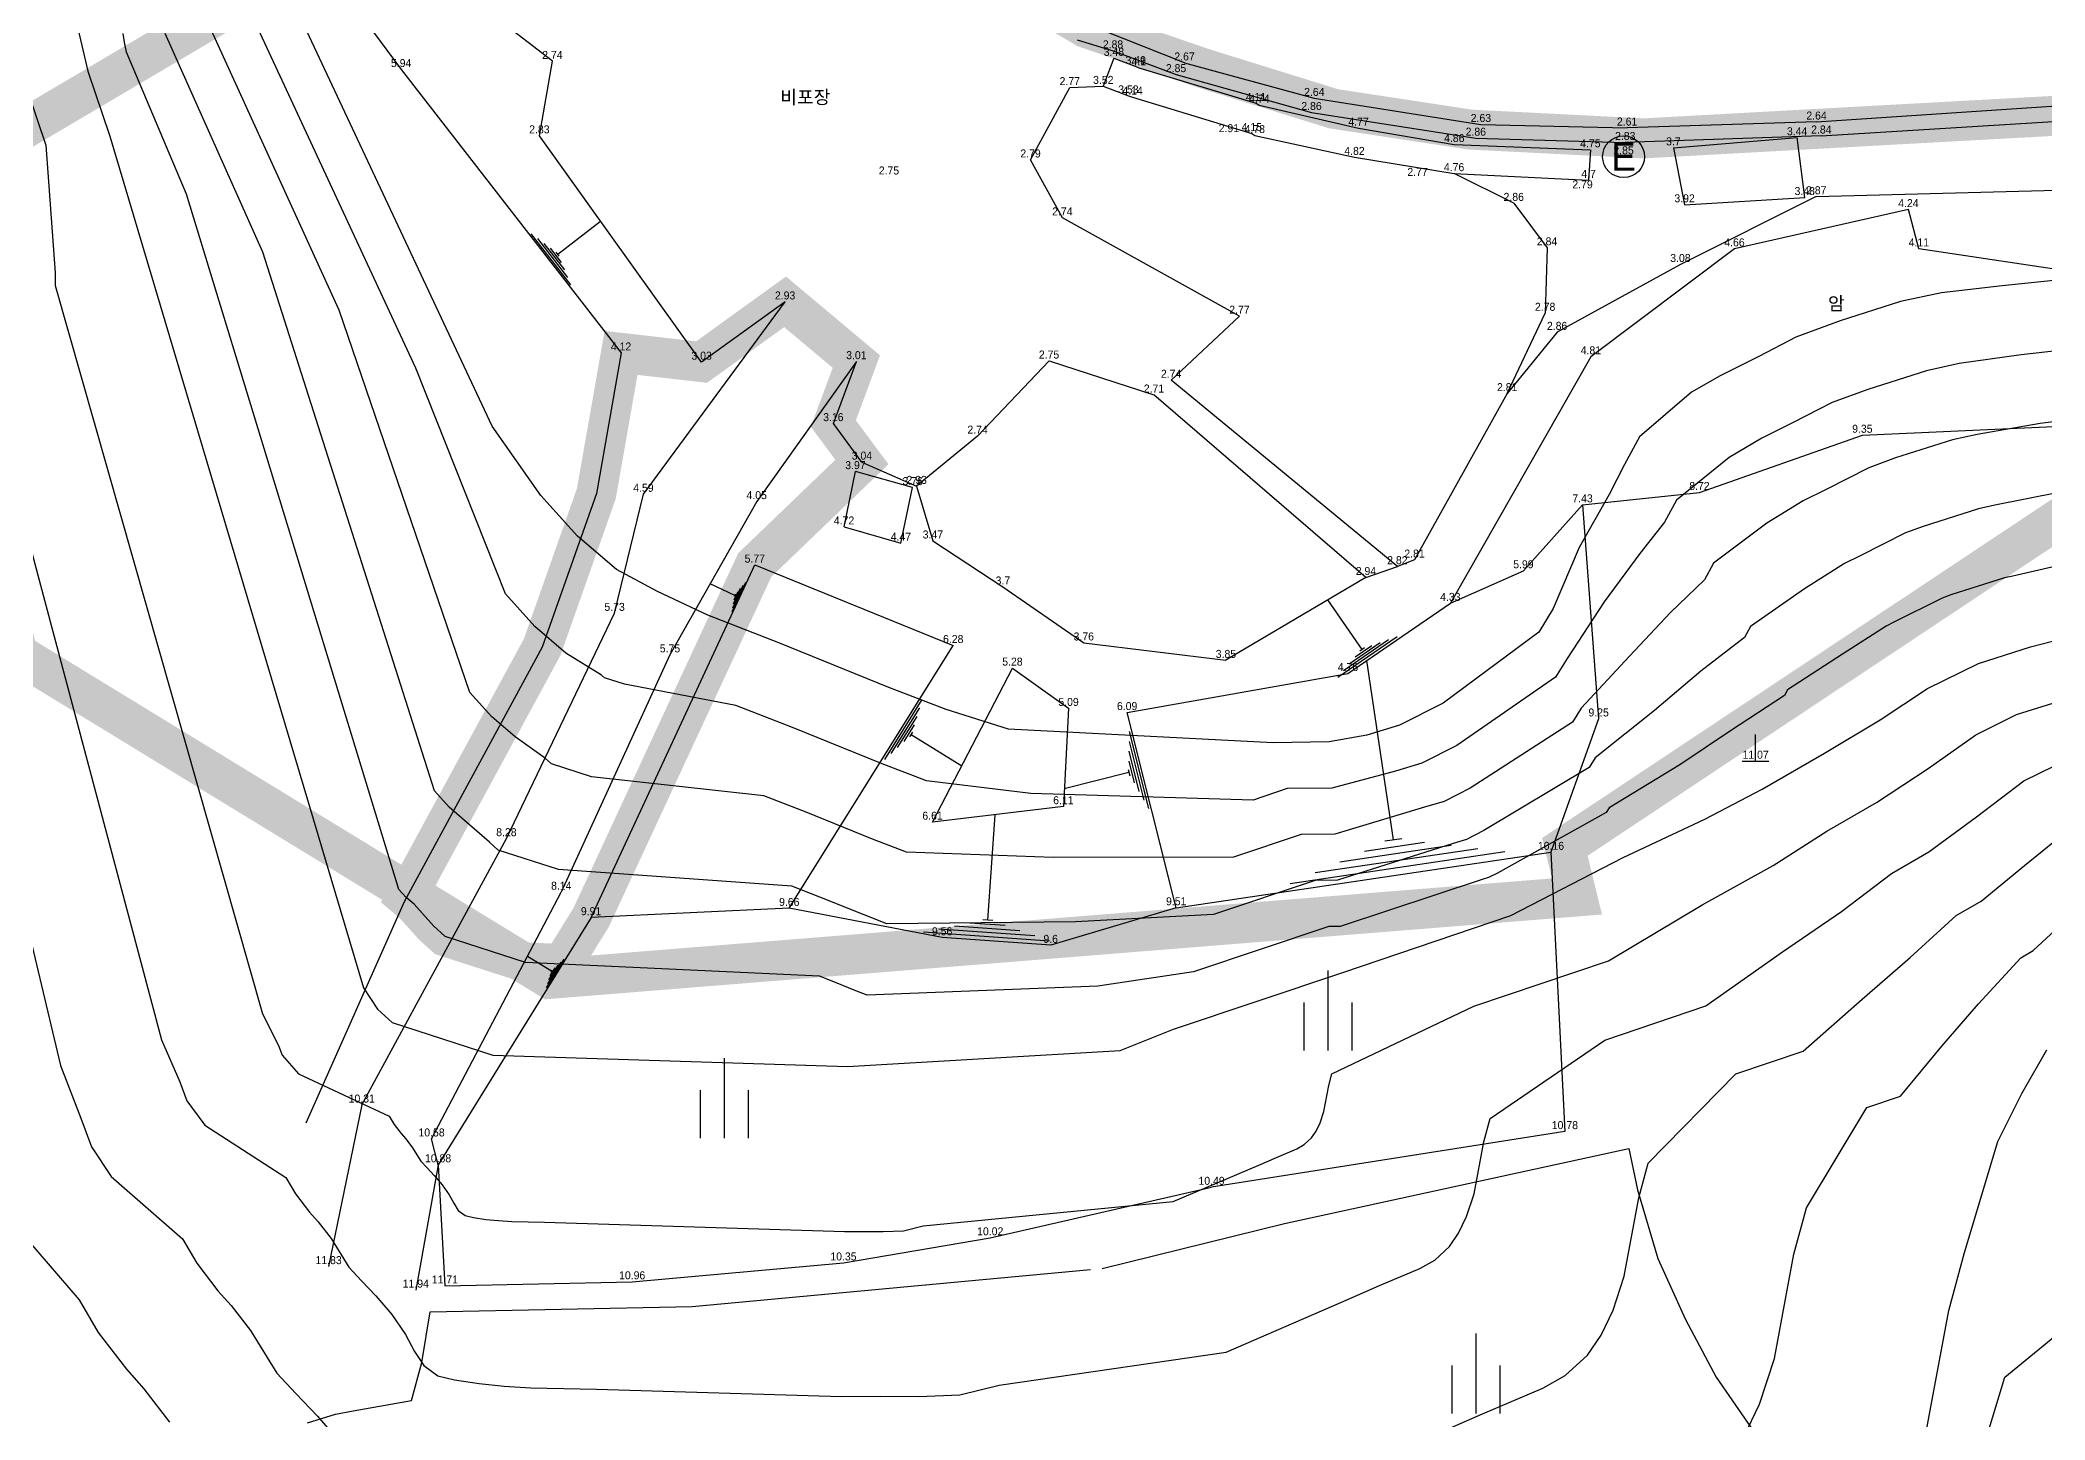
# Model space of a CAD drawing. Header units: millimetres. Extents: x 1017314 to 1767314, y 895264 to 1556514.
# Drawn here: x 1255323 to 1330503, y 1038459 to 1090224 of the extents above; entities that cross this region are included whole.
import ezdxf
from ezdxf.enums import TextEntityAlignment as Align

# ---------------------------------------------------------------- set-up
doc = ezdxf.new("R2010")
doc.units = ezdxf.units.MM
doc.header["$LTSCALE"] = 1000
doc.header["$PDMODE"] = 3
doc.header["$PDSIZE"] = 0.1
doc.linetypes.add('15M2P5', pattern=[17.5, 15, -2.5])
doc.linetypes.add('HIDDEN', pattern=[0.375, 0.25, -0.125])
for name, color, linetype in [("-CON'C포장", 50, 'Continuous'), ('-TEXT', 2, 'Continuous'), ('-경계석', 87, 'Continuous'), ('-구조물', 14, 'Continuous'), ('-밭', 3, 'Continuous'), ('-지반고', 7, 'Continuous'), ('-현황선', 8, 'Continuous'), ('@ 01 건축가능범위', 11, 'Continuous'), ('@ 02 후면임야진입로', 41, 'Continuous'), ('AB002', 7, 'Continuous'), ('AZ0202', 1, 'Continuous'), ('CE-SLOP-NATR', 8, 'Continuous'), ('D0015112', 3, '15M2P5'), ('D0015212', 3, 'Continuous'), ('F0017111', 30, 'Continuous'), ('PTLAYER', 7, 'Continuous'), ('TEXT', 2, 'Continuous'), ('등1', 8, 'Continuous'), ('연속지적도', 7, 'Continuous')]:
    doc.layers.add(name, color=color, linetype=linetype)
doc.styles.add('KSHP', font='H2GPRM.TTF')
doc.styles.get("Standard").update_dxf_attribs({"font": 'H2GPRM.TTF'})

# ---------------------------------------------------------------- blocks, each defined once
blk = doc.blocks.new('AB002')
at = {"layer": 'AB002'}
for p, q in [((0, 0), (0, 2)), ((-1, 0), (1, 0))]:
    blk.add_line(p, q, dxfattribs=at)
blk = doc.blocks.new('AZ0202')
at = {"layer": 'AZ0202'}
blk.add_circle((0, 0), 1.57, dxfattribs=at)
at = {"layer": 'AZ0202', "style": 'KSHP'}
blk.add_text('E', height=2.1, dxfattribs=at).set_placement((0, 0), align=Align.MIDDLE)
blk = doc.blocks.new('SLOPE')
at = {"color": 0}
blk.add_line((0.1625, 0), (1, 0), dxfattribs=at)
at = {"color": 0, "flags": 128}
for points in [[(0.0325, -0.5), (0.0325, 0.5)], [(0.065, -0.38), (0.065, 0.38)], [(0.0975, -0.26), (0.0975, 0.26)], [(0.13, -0.14), (0.13, 0.14)], [(0.1625, -0.04), (0.1625, 0.04)]]:
    blk.add_lwpolyline(points, dxfattribs=at)
blk = doc.blocks.new('D0015212')
at = {"layer": 'D0015212', "color": 0}
for p, q in [((-0.077, -4.058), (-0.077, 5.942)), ((-3.077, -4.058), (-3.077, 1.942)), ((2.923, -4.058), (2.923, 1.942))]:
    blk.add_line(p, q, dxfattribs=at)

msp = doc.modelspace()

# ---------------------------------------------------------------- linework, layer by layer
at = {"layer": "-CON'C포장"}
for p, q in [((1298239.456, 1089370.7, 13.312), (1294425.241, 1090881.874, 13.312)), ((1294206.785, 1090229.696, 13.312), (1295556.891, 1089824.586, 13.312)), ((1298239.456, 1089370.7, 13.312), (1303105.448, 1088038.996, 13.312)), ((1303105.448, 1088038.996, 13.312), (1309352.775, 1087062.68, 13.312)), ((1321938.276, 1087152.993, 13.312), (1314835.742, 1086927.872, 13.312)), ((1321938.276, 1087152.993, 13.312), (1331124.258, 1087770.896, 13.312)), ((1309352.775, 1087062.68, 13.312), (1314835.742, 1086927.872, 13.312))]:
    msp.add_line(p, q, dxfattribs=at)
at = {"layer": '-경계석'}
for p, q in [((1295556.891, 1089824.586, 13.312), (1297920.789, 1088931.356, 13.312)), ((1297920.789, 1088931.356, 13.312), (1303000.921, 1087512.169, 13.312)), ((1303000.921, 1087512.169, 13.312), (1309162.309, 1086547.773, 13.312)), ((1322118.451, 1086629.577, 13.312), (1331230.196, 1087195.42, 13.312)), ((1309162.309, 1086547.773, 13.312), (1314766.186, 1086386.764, 13.312)), ((1322118.451, 1086629.577, 13.312), (1314766.186, 1086386.764, 13.312))]:
    msp.add_line(p, q, dxfattribs=at)
at = {"layer": '-구조물'}
for p, q in [((1295589.781, 1089542.629, 13.312), (1295192.566, 1088490.421, 13.312)), ((1295589.781, 1089542.629, 13.312), (1296409.122, 1089231.508, 13.312)), ((1296409.122, 1089231.508, 13.312), (1296522.455, 1089189.088, 13.312)), ((1296522.455, 1089189.088, 13.312), (1300919.158, 1087853.035, 13.312)), ((1295192.566, 1088490.421, 13.312), (1296133.534, 1088134.543, 13.312)), ((1296133.534, 1088134.543, 13.312), (1296291.028, 1088086.765, 13.312)), ((1296291.028, 1088086.765, 13.312), (1300760.572, 1086721.529, 13.312)), ((1300919.158, 1087853.035, 13.312), (1301043.21, 1087785.188, 13.312)), ((1301043.21, 1087785.188, 13.312), (1304765.176, 1086920.714, 13.312)), ((1300760.572, 1086721.529, 13.312), (1300873.036, 1086646.678, 13.312)), ((1300873.036, 1086646.678, 13.312), (1304612.454, 1085826.293, 13.312)), ((1304765.176, 1086920.714, 13.312), (1308353.822, 1086308.173, 13.312)), ((1316571.402, 1086185.232, 13.312), (1321209.977, 1086563.476, 13.312)), ((1321496.583, 1084321.499, 13.312), (1321209.977, 1086563.476, 13.312)), ((1304612.454, 1085826.293, 13.312), (1308347.076, 1085216.633, 13.312)), ((1308353.822, 1086308.173, 13.312), (1313457.626, 1086110.851, 13.312)), ((1313457.626, 1086110.851, 13.312), (1313391.619, 1084965.327, 13.312)), ((1316571.402, 1086185.232, 13.312), (1316990.87, 1084048.359, 13.312)), ((1308347.076, 1085216.633, 13.312), (1313391.619, 1084965.327, 13.312)), ((1316990.87, 1084048.359, 13.312), (1321496.583, 1084321.499, 13.312)), ((1285470.759, 1071962.498, 13.312), (1285898.594, 1074037.527, 13.312)), ((1288043.413, 1073437.796, 13.312), (1285898.594, 1074037.527, 13.312)), ((1287601.951, 1071353.117, 13.312), (1288043.413, 1073437.796, 13.312)), ((1285470.759, 1071962.498, 13.312), (1287601.951, 1071353.117, 13.312))]:
    msp.add_line(p, q, dxfattribs=at)
at = {"layer": '-밭', "linetype": 'Continuous'}
for p, q in [((1297927.808, 1057676.242, 0), (1311980.777, 1059755.984, 0)), ((1311980.777, 1059755.984, 0), (1312501.732, 1049278.201, 0)), ((1275984.268, 1057304.516, 0), (1270246.517, 1048034.189, 0)), ((1283416.332, 1057651.409, 0), (1275984.268, 1057304.516, 0)), ((1289148.907, 1056551.338, 0), (1283416.332, 1057651.409, 0)), ((1297927.808, 1057676.242, 0), (1293219.638, 1056266.518, 0)), ((1293219.638, 1056266.518, 0), (1289148.907, 1056551.338, 0)), ((1312501.732, 1049278.201, 0), (1299253.358, 1047189.461, 0)), ((1270246.517, 1048034.189, 0), (1270502.589, 1043486.857, 0)), ((1290953.252, 1045294.483, 0), (1299253.358, 1047189.461, 0)), ((1285448.487, 1044352.291, 0), (1290953.252, 1045294.483, 0)), ((1277525.957, 1043644.626, 0), (1285448.487, 1044352.291, 0)), ((1270502.589, 1043486.857, 0), (1277525.957, 1043644.626, 0))]:
    msp.add_line(p, q, dxfattribs=at)
at = {"layer": '-현황선'}
for p, q in [((1274534.666, 1089428.265, 13.312), (1267317.287, 1094992.465, 13.312)), ((1274045.882, 1086634.301, 13.312), (1274534.666, 1089428.265, 13.312)), ((1292464.405, 1085731.321, 13.312), (1293935.966, 1088443.753, 13.312)), ((1293935.966, 1088443.753, 13.312), (1295192.566, 1088490.421, 13.312)), ((1280129.353, 1078143.979, 13.312), (1274045.882, 1086634.301, 13.312)), ((1293657.02, 1083554.744, 13.312), (1292464.405, 1085731.321, 13.312)), ((1310585.029, 1084101.932, 13.312), (1308347.076, 1085216.633, 13.312)), ((1310585.029, 1084101.932, 13.312), (1311832.522, 1082434.006, 13.312)), ((1321928.496, 1084351.566, 13.312), (1316835.17, 1081809.388, 13.312)), ((1321928.496, 1084351.566, 13.312), (1331421.888, 1084610.081, 13.312)), ((1300297.923, 1079869.521, 13.312), (1293657.02, 1083554.744, 13.312)), ((1325384.654, 1083867.073, 0), (1318862.357, 1082394.998, 0)), ((1325775.409, 1082393.466, 4113.059), (1325384.654, 1083867.073, 0)), ((1311832.522, 1082434.006, 13.312), (1311761.603, 1079978.574, 13.312)), ((1318862.357, 1082394.998, 0), (1313477.054, 1078346.619, 0)), ((1333716.778, 1081193.172, 0), (1325775.409, 1082393.466, 4113.059)), ((1316835.17, 1081809.388, 13.312), (1312211.225, 1079263.794, 13.312)), ((1277947.676, 1073186.672, 13.312), (1283260.027, 1080404.697, 13.312)), ((1283260.027, 1080404.697, 13.312), (1280129.353, 1078143.979, 13.312)), ((1297734.386, 1077465.61, 13.312), (1300297.923, 1079869.521, 13.312)), ((1310338.077, 1076964.489, 13.312), (1311761.603, 1079978.574, 13.312)), ((1312211.225, 1079263.794, 13.312), (1310338.077, 1076964.489, 13.312)), ((1285932.125, 1078163.506, 13.312), (1282195.422, 1072912.226, 13.312)), ((1285069.823, 1075837.996, 13.312), (1285932.125, 1078163.506, 13.312)), ((1293158.385, 1078186.557, 13.312), (1290478.356, 1075370.057, 13.312)), ((1293158.385, 1078186.557, 13.312), (1297092.664, 1076912.695, 13.312)), ((1313477.054, 1078346.619, 0), (1308206.812, 1069094.952, 0)), ((1306220.675, 1070471.566, 13.312), (1297734.386, 1077465.61, 13.312)), ((1305041.583, 1070066.267, 13.312), (1297092.664, 1076912.695, 13.312)), ((1310338.077, 1076964.489, 13.312), (1306863.207, 1070720.177, 13.312)), ((1286140.66, 1074394.948, 13.312), (1285069.823, 1075837.996, 13.312)), ((1290478.356, 1075370.057, 13.312), (1288193.839, 1073485.5, 13.312)), ((1286140.66, 1074394.948, 13.312), (1288193.839, 1073485.5, 13.312)), ((1276866.243, 1068720.561, 13.312), (1277947.676, 1073186.672, 13.312)), ((1282195.422, 1072912.226, 13.312), (1278943.18, 1067163.166, 13.312)), ((1288193.839, 1073485.5, 13.312), (1288802.461, 1071435.914, 13.312)), ((1310945.639, 1070318.593, 0), (1313163.849, 1072791.448, 0)), ((1288802.461, 1071435.914, 13.312), (1291426.771, 1069710.951, 13.312)), ((1306863.207, 1070720.177, 13.312), (1306220.675, 1070471.566, 13.312)), ((1275984.268, 1057304.516, 0), (1282123.793, 1070532.385, 0)), ((1282123.793, 1070532.385, 0), (1289565.572, 1067514.97, 6276.1)), ((1305041.583, 1070066.267, 13.312), (1299790.681, 1066956.551, 13.312)), ((1305041.583, 1070066.267, 13.312), (1306220.675, 1070471.566, 13.312)), ((1308206.812, 1069094.952, 0), (1310945.639, 1070318.593, 0)), ((1291426.771, 1069710.951, 13.312), (1294460.54, 1067611.12, 13.312)), ((1294460.54, 1067611.12, 13.312), (1299790.681, 1066956.551, 13.312)), ((1267384.343, 1050275.921, 0), (1272809.507, 1060267.758, 0)), ((1270003.177, 1049003.526, 0), (1274866.664, 1058259.466, 0)), ((1267384.343, 1050275.921, 0), (1266141.663, 1044212.61, 0)), ((1270246.517, 1048034.189, 0), (1270003.177, 1049003.526, 0)), ((1270246.517, 1048034.189, 0), (1269411.392, 1043332.314, 0))]:
    msp.add_line(p, q, dxfattribs=at)
for points, elevation in [([(1174432.416, 1194055.682), (1182775.271, 1202079.987), (1196568.557, 1201555.746), (1198815.25, 1199746.965), (1204976.852, 1198330.835), (1208930.74, 1198776.519), (1217664.266, 1194296.009), (1223524.551, 1189182.599), (1231110.409, 1179921.665), (1242100.007, 1170833.323), (1247158.131, 1158892.912), (1253049.039, 1143121.679), (1253194.992, 1137947.938), (1260725.506, 1118585.207), (1263320.305, 1108991.081), (1263241.137, 1096722.623), (1268862.264, 1089122.189), (1277108.57, 1078489.196)], 0), ([(1277108.57, 1078489.196), (1276182.511, 1073212.435), (1274150.336, 1067450.595), (1268973.689, 1057897.098), (1265291.513, 1049591.434)], 0), ([(1313163.849, 1072791.448), (1317547.393, 1073256.712), (1323657.097, 1075402.514), (1334143.739, 1075879.158), (1353601.462, 1076044.979)], 0), ([(1313163.849, 1072791.448), (1313768.458, 1064760.484), (1311980.777, 1059755.984)], 0), ([(1297927.808, 1057676.242), (1296086.389, 1064999.366), (1304368.468, 1066464.573), (1308206.812, 1069094.952)], 0), ([(1272809.507, 1060267.758), (1276866.243, 1068720.561)], 0), ([(1278943.18, 1067163.166), (1274866.664, 1058259.466)], 13.312), ([(1283416.332, 1057651.409), (1289565.572, 1067514.97)], 0), ([(1291784.739, 1066667.075), (1293889.645, 1065154.809), (1293694.321, 1061468.482), (1288788.092, 1060886.42), (1291784.739, 1066667.075)], 5276.09)]:
    msp.add_lwpolyline(points, dxfattribs=dict(at, elevation=elevation))
at = {"layer": '@ 01 건축가능범위', "ltscale": 10, "const_width": 1500, "elevation": 0}
for points in [[(1345760.511, 1082066.722), (1312500.511, 1059956.722), (1312955.511, 1058096.722), (1297089.511, 1056823.722), (1274440.511, 1055004.722), (1254480.511, 1067206.722), (1250288.392, 1084277.186), (1264411.095, 1092620.936), (1263212.099, 1100344.623), (1262439.099, 1106091.623), (1261887.099, 1108836.623), (1261425.099, 1111919.623), (1261150.099, 1113889.623), (1260739.099, 1116557.623), (1260419.099, 1120772.623), (1262420.511, 1126346.722)], [(1262420.511, 1126346.722), (1264180.511, 1122396.722), (1265760.511, 1118406.722), (1269130.511, 1113186.722), (1271460.511, 1109716.722), (1276980.511, 1103906.722), (1281460.511, 1100016.722), (1286150.511, 1095896.722), (1290750.511, 1092906.722), (1294550.511, 1090676.722), (1298940.511, 1089166.722), (1303830.511, 1087646.722), (1308950.511, 1086866.722), (1315460.511, 1086536.722), (1337680.511, 1087756.722)]]:
    msp.add_lwpolyline(points, dxfattribs=at)
at = {"layer": '@ 02 후면임야진입로', "ltscale": 10, "const_width": 1500, "elevation": 13.312}
msp.add_lwpolyline([(1274904.368, 1055559.751), (1273530.699, 1055625.023), (1270515.499, 1056597.823), (1270073.099, 1056999.423), (1269344.899, 1057806.823), (1269052.899, 1058055.623), (1274150.336, 1067450.595), (1276182.511, 1073212.435), (1277108.57, 1078489.196), (1280129.353, 1078143.979), (1283260.027, 1080404.697), (1285932.125, 1078163.506), (1285069.823, 1075837.996), (1286140.66, 1074394.948), (1282123.793, 1070532.385), (1275984.268, 1057304.516), (1274904.368, 1055559.751)], dxfattribs=at)
at = {"layer": 'D0015112', "elevation": 0}
msp.add_lwpolyline([(1265355.099, 1038346.623), (1266402.099, 1038679.623), (1267060.099, 1038796.623), (1269253.099, 1039184.623), (1269638.099, 1040613.623), (1269944.246, 1042515.726), (1279779.939, 1042719.546), (1295151.099, 1044145.623), (1301990.099, 1045821.623), (1314894.575, 1048644.455), (1315230.099, 1047087.623), (1315989.099, 1044516.623), (1317030.099, 1042221.623), (1318174.099, 1040062.623), (1319848.099, 1037639.623)], dxfattribs=at)
at = {"layer": 'F0017111'}
for points, elevation in [([(1242405.099, 1143003.623), (1248572.099, 1123866.623), (1251637.099, 1112413.623), (1257108.099, 1089058.623), (1257940.099, 1086614.623), (1267446.099, 1054667.623), (1267973.099, 1053864.623), (1268526.099, 1053362.623), (1272295.099, 1052146.623), (1285601.099, 1051714.623), (1295831.099, 1052312.623), (1297831.099, 1053117.623), (1304179.099, 1055244.623), (1310479.099, 1057380.623), (1314683.099, 1059558.623), (1317749.099, 1060995.623), (1319898.099, 1062127.623), (1322233.099, 1063474.623), (1324323.099, 1064720.623), (1326098.099, 1065894.623), (1328018.099, 1066838.623), (1329961.099, 1067458.623), (1332440.099, 1068095.623)], 10000), ([(1342604.099, 1082411.623), (1328906.099, 1080998.623), (1326625.099, 1080743.623), (1325087.099, 1080411.623), (1322829.099, 1079685.623), (1321157.099, 1079078.623), (1319775.099, 1078353.623), (1318330.099, 1077633.623), (1317244.099, 1077020.623), (1315305.099, 1075341.623), (1314734.099, 1074304.623), (1314166.099, 1073174.623), (1313038.099, 1071189.623), (1312067.099, 1068896.623), (1311522.099, 1068011.623), (1307939.099, 1065347.623), (1306300.099, 1064521.623), (1305074.099, 1064149.623), (1303662.099, 1063895.623), (1301562.099, 1063864.623), (1291634.099, 1064378.623), (1289296.099, 1065114.623), (1287153.099, 1065939.623), (1283020.099, 1067613.623), (1280366.099, 1068647.623), (1278473.099, 1069538.623), (1276940.099, 1070363.623), (1275480.099, 1071607.623), (1274106.099, 1073144.623), (1272274.099, 1075745.623), (1264380.099, 1092602.623)], 5000), ([(1325988.099, 1037674.623), (1326897.099, 1042562.623), (1327489.099, 1044743.623), (1328742.099, 1048909.623), (1329633.099, 1050710.623), (1330576.099, 1052338.623)], 15000)]:
    msp.add_lwpolyline(points, dxfattribs=dict(at, elevation=elevation))
at = {"layer": 'PTLAYER'}
for p in [(1274534.666, 1089428.265, 2739.901), (1295556.891, 1089824.586, 2878.733), (1295589.781, 1089542.629, 3478.834), (1298239.456, 1089370.7, 2667.984), (1296409.122, 1089231.508, 3489.935), (1296522.455, 1089189.088, 4103.572), (1297920.789, 1088931.356, 2849.829), (1293935.966, 1088443.753, 2774.461), (1295192.566, 1088490.421, 3515.124), (1296133.534, 1088134.543, 3525.15), (1296291.028, 1088086.765, 4144.062), (1300919.158, 1087853.035, 4111.57), (1303105.448, 1088038.996, 2644.755), (1301043.21, 1087785.188, 4744.546), (1303000.921, 1087512.169, 2860.716), (1321938.276, 1087152.993, 2641.934), (1274045.882, 1086634.301, 2834.093), (1299901.833, 1086679.755, 2912.668), (1300760.572, 1086721.529, 4152.48), (1300873.036, 1086646.678, 4782.299), (1304765.176, 1086920.714, 4766.252), (1309162.309, 1086547.773, 2855.808), (1309352.775, 1087062.68, 2626.373), (1314766.186, 1086386.764, 2832.366), (1314835.742, 1086927.872, 2612.646), (1321209.977, 1086563.476, 3442.407), (1322118.451, 1086629.577, 2842.306), (1292464.405, 1085731.321, 2793.096), (1304612.454, 1085826.293, 4821.684), (1308353.822, 1086308.173, 4856.18), (1313457.626, 1086110.851, 4750.075), (1314702.735, 1085849.318, 2851.981), (1316571.402, 1086185.232, 3702.679), (1287154.901, 1085092.296, 2749.191), (1306976.086, 1085038.46, 2768.27), (1308347.076, 1085216.633, 4758.655), (1313391.619, 1084965.327, 4699.799), (1310585.029, 1084101.932, 2861.187), (1313164.232, 1084570.272, 2792.452), (1321496.583, 1084321.499, 3475.25), (1321928.496, 1084351.566, 2874.757), (1293657.02, 1083554.744, 2744.509), (1316990.87, 1084048.359, 3921.703), (1311832.522, 1082434.006, 2837.84), (1316835.17, 1081809.388, 3080.734), (1283260.027, 1080404.697, 2930.349), (1300297.923, 1079869.521, 2765.065), (1311761.603, 1079978.574, 2777.218), (1312211.225, 1079263.794, 2861.822), (1280129.353, 1078143.979, 3026.573), (1285932.125, 1078163.506, 3006.584), (1293158.385, 1078186.557, 2748.05), (1297734.386, 1077465.61, 2737.173), (1297092.664, 1076912.695, 2708.522), (1310338.077, 1076964.489, 2811.897), (1285069.823, 1075837.996, 3159.891), (1290478.356, 1075370.057, 2744.842), (1286140.66, 1074394.948, 3042.895), (1285898.594, 1074037.527, 3966.389), (1277947.676, 1073186.672, 4589.067), (1282195.422, 1072912.226, 4050.396), (1288043.413, 1073437.796, 3760.426), (1288193.839, 1073485.5, 2930.472), (1285470.759, 1071962.498, 4717.348), (1287601.951, 1071353.117, 4465.737), (1288802.461, 1071435.914, 3472.086), (1306863.207, 1070720.177, 2813.123), (1305041.583, 1070066.267, 2938.919), (1306220.675, 1070471.566, 2820.89), (1291426.771, 1069710.951, 3696.258), (1276866.243, 1068720.561, 5730.503), (1294460.54, 1067611.12, 3756.594), (1278943.18, 1067163.166, 5747.223), (1299790.681, 1066956.551, 3848.101)]:
    msp.add_point(p, dxfattribs=at)
at = {"layer": 'PTLAYER', "linetype": 'Continuous'}
for p in [(1268862.264, 1089122.189, 5941.717), (1325384.654, 1083867.073, 4242.425), (1318862.357, 1082394.998, 4656.501), (1325775.409, 1082393.466, 4113.059), (1277108.57, 1078489.196, 4119.324), (1313477.054, 1078346.619, 4812.778), (1323657.097, 1075402.514, 9349.149), (1317547.393, 1073256.712, 8723.825), (1313163.849, 1072791.448, 7434.266), (1282123.793, 1070532.385, 5772.288), (1310945.639, 1070318.593, 5987.224), (1308206.812, 1069094.952, 4330.079), (1289565.572, 1067514.97, 6276.1), (1291784.739, 1066667.075, 5276.09), (1304368.468, 1066464.573, 4760.103), (1293889.645, 1065154.809, 5092.221), (1296086.389, 1064999.366, 6092.2), (1313768.458, 1064760.484, 9245.663), (1319655.069, 1063174.687, 11065.039), (1288788.092, 1060886.42, 6613.461), (1293694.321, 1061468.482, 6105.197), (1272809.507, 1060267.758, 8284.052), (1311980.777, 1059755.984, 10160.864), (1274866.664, 1058259.466, 8141.96), (1275984.268, 1057304.516, 9908.482), (1283416.332, 1057651.409, 9662.419), (1297927.808, 1057676.242, 9505.55), (1289148.907, 1056551.338, 9559.919), (1293219.638, 1056266.518, 9595.277), (1267384.343, 1050275.921, 10312.598), (1270003.177, 1049003.526, 10578.648), (1312501.732, 1049278.201, 10781.48), (1270246.517, 1048034.189, 10881.914), (1299253.358, 1047189.461, 10485.207), (1290953.252, 1045294.483, 10017.799), (1285448.487, 1044352.291, 10351.427), (1266141.663, 1044212.61, 11830.972), (1277525.957, 1043644.626, 10958.618), (1269411.392, 1043332.314, 11936.97), (1270502.589, 1043486.857, 11711.455)]:
    msp.add_point(p, dxfattribs=at)
at = {"layer": '등1'}
for points, elevation in [([(1236766.299, 1139392.223), (1242777.299, 1117981.823), (1244003.299, 1113400.623), (1246774.099, 1102703.223), (1250394.699, 1086605.823), (1250727.499, 1085628.223), (1251781.099, 1071252.823), (1251791.299, 1069808.623), (1256088.099, 1051749.223), (1256852.099, 1049781.023), (1257244.499, 1048709.423), (1257981.699, 1047589.423), (1260661.099, 1045255.023), (1261198.099, 1044343.023), (1261993.099, 1043304.423), (1262486.299, 1042754.223), (1263209.899, 1041814.623), (1264199.899, 1040215.023), (1264909.699, 1039450.023), (1265719.699, 1038605.223), (1266626.299, 1037555.223)], 13000), ([(1234886.699, 1138188.423), (1240845.699, 1116020.223), (1241458.699, 1113729.623), (1245153.099, 1099466.423), (1248156.899, 1085788.223), (1248323.299, 1085299.423), (1249728.099, 1066132.223), (1249741.699, 1064206.623), (1252302.099, 1050776.423), (1253145.099, 1048419.823), (1253668.299, 1046991.023), (1254466.899, 1045665.023), (1256783.099, 1042957.823), (1257499.099, 1041741.823), (1258559.099, 1040357.023), (1259216.699, 1039623.423), (1260181.499, 1038370.623)], 14000), ([(1341440.099, 1079735.823), (1329612.899, 1078418.023), (1327292.299, 1078086.623), (1326061.899, 1077821.023), (1323866.899, 1077116.223), (1322529.299, 1076630.623), (1321039.699, 1075861.823), (1319883.699, 1075285.823), (1318659.899, 1074560.623), (1316690.699, 1072968.223), (1316233.899, 1072138.623), (1315312.499, 1070965.223), (1313980.299, 1069150.823), (1312590.299, 1067029.023), (1312154.299, 1066321.023), (1308447.099, 1063754.223), (1307135.899, 1063093.423), (1306155.099, 1062795.823), (1303765.499, 1062165.423), (1302085.499, 1062140.623), (1300815.899, 1061715.223), (1292473.499, 1061965.423), (1288557.099, 1062434.623), (1286842.699, 1063094.623), (1283536.299, 1064433.823), (1281413.099, 1065261.023), (1277237.499, 1066060.223), (1276483.699, 1066303.423), (1276373.099, 1066403.823), (1275041.299, 1067224.423), (1273873.299, 1068219.623), (1272774.099, 1069449.223), (1269407.299, 1077919.423), (1262925.699, 1091893.823)], 6000), ([(1340276.099, 1077060.023), (1330319.699, 1075837.423), (1327959.499, 1075429.623), (1327036.699, 1075230.423), (1324904.699, 1074546.823), (1323901.499, 1074182.623), (1322304.299, 1073370.023), (1321437.299, 1072938.023), (1320075.699, 1072100.623), (1318076.299, 1070594.823), (1317733.699, 1069972.623), (1316458.899, 1068755.823), (1314922.499, 1067112.023), (1313113.499, 1065161.423), (1312786.499, 1064630.423), (1308955.099, 1062160.823), (1307971.699, 1061665.223), (1307236.099, 1061442.023), (1303868.899, 1060435.223), (1302608.899, 1060416.623), (1300069.699, 1059565.823), (1293312.899, 1059552.223), (1287818.099, 1059754.623), (1286532.299, 1060249.623), (1284052.499, 1061254.023), (1282460.099, 1061874.423), (1276001.899, 1062581.823), (1274494.299, 1063068.223), (1274273.099, 1063269.023), (1273142.499, 1064085.223), (1272266.499, 1064831.623), (1271442.099, 1065753.823), (1266540.499, 1080093.223), (1261471.299, 1091185.023)], 7000), ([(1331733.299, 1070676.223), (1329293.899, 1070115.623), (1328986.299, 1070049.223), (1326980.299, 1069408.023), (1326645.899, 1069286.623), (1324833.499, 1068386.423), (1324544.499, 1068242.423), (1322907.299, 1067180.623), (1320847.499, 1065848.023), (1320733.299, 1065640.623), (1318751.699, 1064337.023), (1316806.899, 1063034.423), (1314159.899, 1061426.223), (1314050.899, 1061249.223), (1309971.099, 1058974.023), (1309643.299, 1058808.823), (1309398.099, 1058734.423), (1304075.699, 1056974.823), (1303655.699, 1056968.623), (1298577.299, 1055267.023), (1294991.699, 1054725.823), (1286340.099, 1054394.623), (1285911.499, 1054559.623), (1285084.899, 1054894.423), (1284554.099, 1055101.223), (1273530.699, 1055625.023), (1270515.499, 1056597.823), (1270073.099, 1056999.423), (1269344.899, 1057806.823), (1269052.899, 1058055.623), (1268778.099, 1058363.023), (1260806.899, 1084440.823), (1258562.499, 1089767.423), (1258487.899, 1090147.023), (1258444.099, 1090477.223)], 9000), ([(1331026.499, 1073256.823), (1328626.699, 1072772.623), (1328011.499, 1072639.823), (1325942.499, 1071977.423), (1325273.699, 1071734.623), (1323568.899, 1070878.223), (1322990.899, 1070590.223), (1321491.499, 1069640.623), (1319461.899, 1068221.423), (1319233.499, 1067806.623), (1317605.299, 1066546.423), (1315864.699, 1065073.223), (1313636.699, 1063293.823), (1313418.699, 1062939.823), (1309463.099, 1060567.423), (1308807.499, 1060237.023), (1308317.099, 1060088.223), (1303972.299, 1058705.023), (1303132.299, 1058692.623), (1299323.499, 1057416.423), (1294152.299, 1057139.023), (1287079.099, 1057074.623), (1286221.899, 1057404.623), (1284568.699, 1058074.223), (1283507.099, 1058487.823), (1274766.299, 1059103.423), (1272504.899, 1059833.023), (1272173.099, 1060134.223), (1271243.699, 1060946.023), (1270659.699, 1061443.623), (1270110.099, 1062058.423), (1263673.699, 1082267.023), (1260016.899, 1090476.223)], 8000), ([(1254870.299, 1088241.023), (1255535.899, 1086285.823), (1255887.099, 1081494.023), (1255890.499, 1081012.623), (1263660.099, 1053694.823), (1264266.099, 1052503.423), (1264396.899, 1052146.223), (1265011.299, 1051438.223), (1268417.099, 1049849.423), (1268596.099, 1049545.423), (1268861.099, 1049199.223), (1269025.499, 1049015.823), (1269266.699, 1048702.623), (1269596.699, 1048169.423), (1269833.299, 1047914.423), (1270103.299, 1047632.823), (1270405.499, 1047282.823), (1270658.299, 1046903.623), (1270831.899, 1046588.623), (1271005.099, 1046321.023), (1271268.099, 1046128.823), (1271576.499, 1046055.823), (1272041.699, 1045983.823), (1272512.299, 1045935.023), (1273011.699, 1045901.623), (1274240.899, 1045879.423), (1285485.699, 1045528.023), (1286210.499, 1045529.823), (1286938.699, 1045523.623), (1287705.299, 1045554.423), (1288441.299, 1045739.423), (1297816.699, 1046656.623), (1301022.899, 1048016.823), (1301689.899, 1048309.223), (1302445.499, 1048626.623), (1302726.699, 1048785.823), (1303004.499, 1049040.423), (1303174.899, 1049293.223), (1303323.299, 1049601.823), (1303462.499, 1050029.023), (1303644.299, 1051006.623), (1303762.699, 1051442.823), (1309091.699, 1053977.623), (1314131.699, 1055686.423), (1317673.099, 1057789.023), (1320314.499, 1059264.223), (1322323.899, 1060544.423), (1324191.899, 1061622.023), (1326129.699, 1062900.223), (1327906.299, 1064165.023), (1329442.299, 1064920.223), (1330996.699, 1065416.223)], 11000), ([(1253840.899, 1075410.623), (1259874.099, 1052722.023), (1260559.099, 1051142.223), (1260820.699, 1050427.823), (1261496.499, 1049513.823), (1264539.099, 1047552.223), (1264897.099, 1046944.223), (1265427.099, 1046251.823), (1265755.899, 1045885.023), (1266238.299, 1045258.623), (1266898.299, 1044192.223), (1267371.499, 1043682.223), (1267911.499, 1043119.023), (1268515.899, 1042419.023), (1269021.499, 1041660.623), (1269368.699, 1041030.623), (1269715.099, 1040495.423), (1270241.099, 1040111.023), (1270857.899, 1039965.023), (1271788.299, 1039821.023), (1272729.499, 1039723.423), (1273728.299, 1039656.623), (1276186.699, 1039612.223), (1285370.299, 1039341.423), (1286819.899, 1039345.023), (1288276.299, 1039332.623), (1289809.499, 1039394.223), (1291281.499, 1039764.223), (1299802.299, 1041000.623), (1304214.699, 1042916.023), (1305548.699, 1043500.823), (1307059.899, 1044135.623), (1307622.299, 1044454.023), (1308177.899, 1044963.223), (1308518.699, 1045468.823), (1308815.499, 1046086.023), (1309093.899, 1046940.423), (1309457.499, 1048895.623), (1309694.299, 1049768.023), (1314004.299, 1052710.623), (1317784.299, 1053992.223), (1320663.099, 1056019.423), (1322879.899, 1057532.823), (1324749.699, 1058961.223), (1326150.699, 1059769.423), (1327936.299, 1061079.823), (1329714.499, 1062435.423), (1330866.499, 1063001.823)], 12000), ([(1307406.499, 1037815.223), (1309407.499, 1038692.423), (1311674.299, 1039644.623), (1312517.899, 1040122.223), (1313351.299, 1040886.023), (1313862.499, 1041644.423), (1314307.699, 1042570.223), (1314725.299, 1043851.823), (1315270.699, 1046784.623), (1315625.899, 1048093.223), (1318916.899, 1051443.623), (1321436.899, 1052298.023), (1323653.099, 1054249.823), (1325445.299, 1055801.423), (1327175.499, 1057378.023), (1328109.499, 1057916.823), (1329742.899, 1059259.423), (1331522.699, 1060705.823)], 13000), ([(1319206.299, 1037820.023), (1319799.899, 1039054.423), (1320356.699, 1040763.223), (1321083.899, 1044673.623), (1321557.499, 1046418.423), (1323829.499, 1050176.623), (1325089.499, 1050603.823), (1326643.099, 1052480.223), (1328010.699, 1054070.023), (1329601.299, 1055794.823), (1330068.299, 1056064.223), (1331549.499, 1057439.023)], 14000), ([(1327992.099, 1036724.423), (1328994.499, 1040057.223), (1330879.899, 1041603.023)], 16000)]:
    msp.add_lwpolyline(points, dxfattribs=dict(at, elevation=elevation))
at = {"layer": '연속지적도', "color": 6, "linetype": 'HIDDEN', "ltscale": 10, "const_width": 1500, "elevation": 0}
for points in [[(1256270.511, 1145846.722), (1262420.511, 1126346.722), (1264180.511, 1122396.722), (1265760.511, 1118406.722), (1269130.511, 1113186.722), (1271460.511, 1109716.722), (1276980.511, 1103906.722), (1281460.511, 1100016.722), (1286150.511, 1095896.722), (1290750.511, 1092906.722), (1294550.511, 1090676.722), (1298940.511, 1089166.722), (1303830.511, 1087646.722), (1308950.511, 1086866.722), (1315460.511, 1086536.722), (1337680.511, 1087756.722)], [(1345760.511, 1082066.722), (1312500.511, 1059956.722), (1312955.511, 1058096.722), (1297089.511, 1056823.722), (1274440.511, 1055004.722), (1254480.511, 1067206.722), (1241570.511, 1119776.722), (1235660.511, 1136836.722)]]:
    msp.add_lwpolyline(points, dxfattribs=at)

# ---------------------------------------------------------------- block references
at = {"xscale": 500, "yscale": 500, "zscale": 1000}
msp.add_blockref('AZ0202', (1314702.735, 1085849.318, 13.312), dxfattribs=at)
at = {"linetype": 'Continuous', "xscale": 500, "yscale": 500, "zscale": 500}
msp.add_blockref('AB002', (1319655.069, 1063174.687, 11065.039), dxfattribs=at)
at = {"layer": 'CE-SLOP-NATR'}
for p, xscale, yscale, zscale, rotation in [((1274423.236, 1081951.733, 0), 2422.311593342707, 2422.311593342707, 2422.311593342707, 37.79499023346197), ((1281554.608, 1069306.051, 0), 1221.77188314662, 1221.77188314662, 1221.77188314662, 155.1023088013504), ((1305144.664, 1066996.493, 0), 2699.749486008895, 2699.749486008895, 2699.749486008895, 124.422450170601), ((1306264.063, 1058909.95, 0), 8125.965057164392, 8125.965057164392, 8125.965057164392, 98.41827478537138), ((1287625.567, 1064403.147, 0), 2658.92704546563, 2658.92704546563, 2658.92704546563, 328.0593482635215), ((1296623.88, 1062861.822, 0), 2984.392705482579, 2984.392705482579, 2984.392705482579, 194.1145553527399), ((1290804.908, 1056435.471, 0), 4741.039684102361, 4741.039684102361, 4741.039684102361, 85.99766217349821), ((1274670.186, 1055181.389, 0), 1260.941410078446, 1260.941410078446, 1260.941410078446, 148.2450887055163)]:
    msp.add_blockref('SLOPE', p, dxfattribs=dict(at, xscale=xscale, yscale=yscale, zscale=zscale, rotation=rotation))
at = {"layer": 'D0015212', "xscale": 300, "yscale": 300, "zscale": 300}
for p in [(1303643.7, 1053539.238), (1281008.868, 1050251.591), (1309204.362, 1039919.463)]:
    msp.add_blockref('D0015212', p, dxfattribs=at)

# ---------------------------------------------------------------- texts
at = {"layer": '-TEXT'}
msp.add_text('암', height=500, dxfattribs=at).set_placement((1322681.789, 1080090.965, 3035.565), align=Align.CENTER)
at = {"layer": '-지반고'}
for s, p in [('2.88', (1295556.891, 1089824.586, 2878.733)), ('5.94', (1268862.264, 1089122.189, 5941.717)), ('2.74', (1274534.666, 1089428.265, 2739.901)), ('3.48', (1295589.781, 1089542.629, 3478.834)), ('3.49', (1296409.122, 1089231.508, 3489.935)), ('4.1', (1296522.455, 1089189.088, 4103.572)), ('2.67', (1298239.456, 1089370.7, 2667.984)), ('2.77', (1293935.966, 1088443.753, 2774.461)), ('3.52', (1295192.566, 1088490.421, 3515.124)), ('2.85', (1297920.789, 1088931.356, 2849.829)), ('3.53', (1296133.534, 1088134.543, 3525.15)), ('4.14', (1296291.028, 1088086.765, 4144.062)), ('4.11', (1300919.158, 1087853.035, 4111.57)), ('4.74', (1301043.21, 1087785.188, 4744.546)), ('2.86', (1303000.921, 1087512.169, 2860.716)), ('2.64', (1303105.448, 1088038.996, 2644.755)), ('4.15', (1300760.572, 1086721.529, 4152.48)), ('4.77', (1304765.176, 1086920.714, 4766.252)), ('2.63', (1309352.775, 1087062.68, 2626.373)), ('2.61', (1314835.742, 1086927.872, 2612.646)), ('2.64', (1321938.276, 1087152.993, 2641.934)), ('2.83', (1274045.882, 1086634.301, 2834.093)), ('2.91', (1299901.833, 1086679.755, 2912.668)), ('4.78', (1300873.036, 1086646.678, 4782.299)), ('4.86', (1308353.822, 1086308.173, 4856.18)), ('2.86', (1309162.309, 1086547.773, 2855.808)), ('4.75', (1313457.626, 1086110.851, 4750.075)), ('2.83', (1314766.186, 1086386.764, 2832.366)), ('3.7', (1316571.402, 1086185.232, 3702.679)), ('3.44', (1321209.977, 1086563.476, 3442.407)), ('2.84', (1322118.451, 1086629.577, 2842.306)), ('2.79', (1292464.405, 1085731.321, 2793.096)), ('4.82', (1304612.454, 1085826.293, 4821.684)), ('4.76', (1308347.076, 1085216.633, 4758.655)), ('2.85', (1314702.735, 1085849.318, 2851.981)), ('2.75', (1287154.901, 1085092.296, 2749.191)), ('2.77', (1306976.086, 1085038.46, 2768.27)), ('2.79', (1313164.232, 1084570.272, 2792.452)), ('4.7', (1313391.619, 1084965.327, 4699.799)), ('2.86', (1310585.029, 1084101.932, 2861.187)), ('3.92', (1316990.87, 1084048.359, 3921.703)), ('3.48', (1321496.583, 1084321.499, 3475.25)), ('2.87', (1321928.496, 1084351.566, 2874.757)), ('4.24', (1325384.654, 1083867.073, 4242.425)), ('2.74', (1293657.02, 1083554.744, 2744.509)), ('2.84', (1311832.522, 1082434.006, 2837.84)), ('4.66', (1318862.357, 1082394.998, 4656.501)), ('4.11', (1325775.409, 1082393.466, 4113.059)), ('3.08', (1316835.17, 1081809.388, 3080.734)), ('2.93', (1283260.027, 1080404.697, 2930.349)), ('2.78', (1311761.603, 1079978.574, 2777.218)), ('2.77', (1300297.923, 1079869.521, 2765.065)), ('2.86', (1312211.225, 1079263.794, 2861.822)), ('4.12', (1277108.57, 1078489.196, 4119.324)), ('3.03', (1280129.353, 1078143.979, 3026.573)), ('3.01', (1285932.125, 1078163.506, 3006.584)), ('2.75', (1293158.385, 1078186.557, 2748.05)), ('4.81', (1313477.054, 1078346.619, 4812.778)), ('2.74', (1297734.386, 1077465.61, 2737.173)), ('2.81', (1310338.077, 1076964.489, 2811.897)), ('2.71', (1297092.664, 1076912.695, 2708.522)), ('3.16', (1285069.823, 1075837.996, 3159.891)), ('2.74', (1290478.356, 1075370.057, 2744.842)), ('9.35', (1323657.097, 1075402.514, 9349.149)), ('3.97', (1285898.594, 1074037.527, 3966.389)), ('3.04', (1286140.66, 1074394.948, 3042.895)), ('4.59', (1277947.676, 1073186.672, 4589.067)), ('3.76', (1288043.413, 1073437.796, 3760.426)), ('2.93', (1288193.839, 1073485.5, 2930.472)), ('8.72', (1317547.393, 1073256.712, 8723.825)), ('4.05', (1282195.422, 1072912.226, 4050.396)), ('7.43', (1313163.849, 1072791.448, 7434.266)), ('4.72', (1285470.759, 1071962.498, 4717.348)), ('4.47', (1287601.951, 1071353.117, 4465.737)), ('3.47', (1288802.461, 1071435.914, 3472.086)), ('5.77', (1282123.793, 1070532.385, 5772.288)), ('2.82', (1306220.675, 1070471.566, 2820.89)), ('2.81', (1306863.207, 1070720.177, 2813.123)), ('5.99', (1310945.639, 1070318.593, 5987.224)), ('3.7', (1291426.771, 1069710.951, 3696.258)), ('2.94', (1305041.583, 1070066.267, 2938.919)), ('5.73', (1276866.243, 1068720.561, 5730.503)), ('4.33', (1308206.812, 1069094.952, 4330.079)), ('5.75', (1278943.18, 1067163.166, 5747.223)), ('6.28', (1289565.572, 1067514.97, 6276.1)), ('3.76', (1294460.54, 1067611.12, 3756.594)), ('5.28', (1291784.739, 1066667.075, 5276.09)), ('3.85', (1299790.681, 1066956.551, 3848.101)), ('4.76', (1304368.468, 1066464.573, 4760.103)), ('5.09', (1293889.645, 1065154.809, 5092.221)), ('6.09', (1296086.389, 1064999.366, 6092.2)), ('9.25', (1313768.458, 1064760.484, 9245.663)), ('11.07', (1319655.069, 1063174.687, 11065.039)), ('6.11', (1293694.321, 1061468.482, 6105.197)), ('6.61', (1288788.092, 1060886.42, 6613.461)), ('8.28', (1272809.507, 1060267.758, 8284.052)), ('10.16', (1311980.777, 1059755.984, 10160.864)), ('8.14', (1274866.664, 1058259.466, 8141.96)), ('9.66', (1283416.332, 1057651.409, 9662.419)), ('9.51', (1297927.808, 1057676.242, 9505.55)), ('9.91', (1275984.268, 1057304.516, 9908.482)), ('9.56', (1289148.907, 1056551.338, 9559.919)), ('9.6', (1293219.638, 1056266.518, 9595.277)), ('10.31', (1267384.343, 1050275.921, 10312.598)), ('10.78', (1312501.732, 1049278.201, 10781.48)), ('10.58', (1270003.177, 1049003.526, 10578.648)), ('10.88', (1270246.517, 1048034.189, 10881.914)), ('10.49', (1299253.358, 1047189.461, 10485.207)), ('10.02', (1290953.252, 1045294.483, 10017.799)), ('11.83', (1266141.663, 1044212.61, 11830.972)), ('10.35', (1285448.487, 1044352.291, 10351.427)), ('11.94', (1269411.392, 1043332.314, 11936.97)), ('11.71', (1270502.589, 1043486.857, 11711.455)), ('10.96', (1277525.957, 1043644.626, 10958.618))]:
    msp.add_text(s, height=300, dxfattribs=at).set_placement(p, align=Align.BOTTOM_CENTER)
at = {"layer": 'TEXT', "linetype": 'Continuous'}
msp.add_text('비포장', height=500, dxfattribs=at).set_placement((1283078.808, 1087833.764, 0))

doc.saveas('drawing.dxf')
